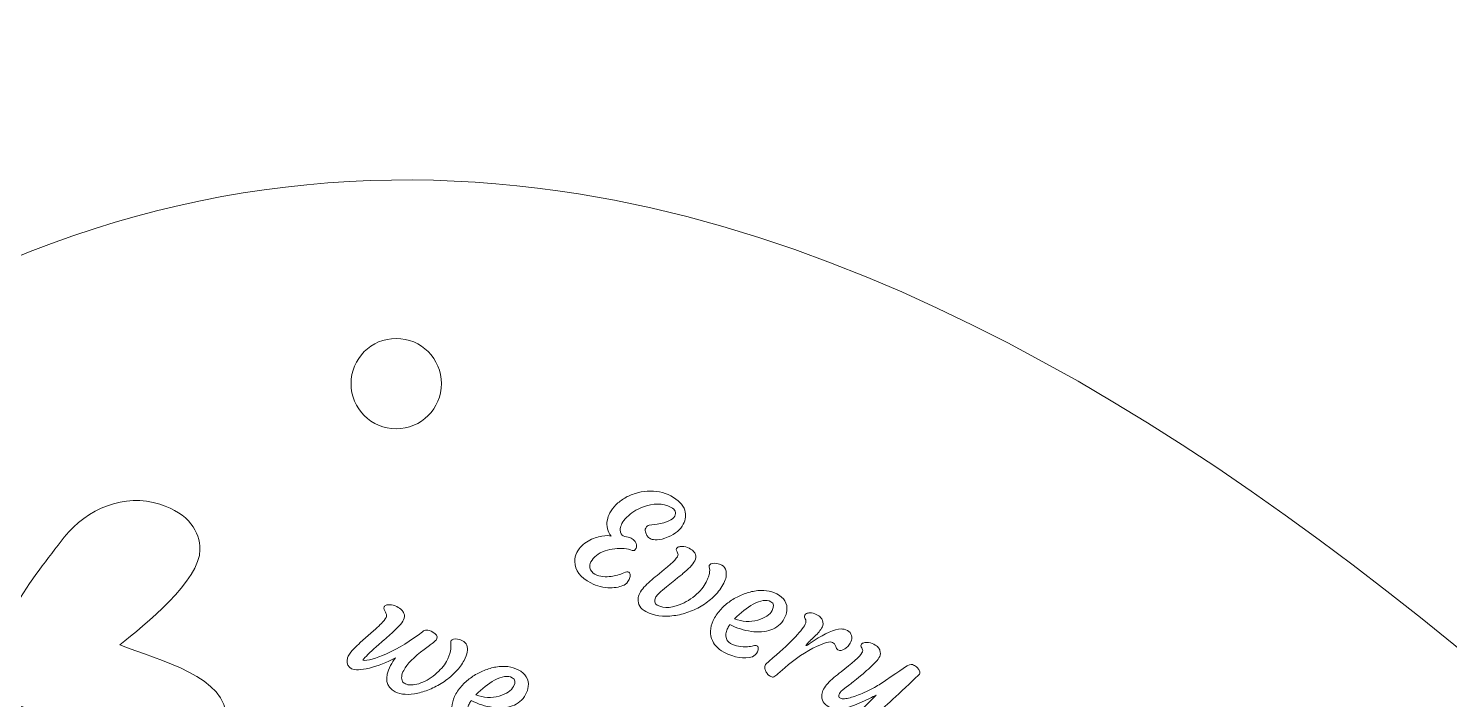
# Model space of a CAD drawing. Header units: inches. Extents: x -160 to 752, y 28 to 782.
# Drawn here: x -13.6 to 164.7, y 697.7 to 781.9 of the extents above; entities that cross this region are included whole.
import ezdxf

# ---------------------------------------------------------------- set-up
doc = ezdxf.new("R2010")
doc.units = ezdxf.units.IN
doc.header["$MEASUREMENT"] = 0
doc.layers.add('_U+0421_U+043B_U+043E_U+0439 1', color=7, linetype='Continuous')

# ---------------------------------------------------------------- blocks, each defined once
blk = doc.blocks.new('block 2')
at = {"layer": '_U+0421_U+043B_U+043E_U+0439 1', "color": 12, "lineweight": 9, "true_color": 0xe30513}
for points, knots in [([(305.09, 27.81), (184.24, 132.09), (55.29, 227.61), (-54.65, 344.61), (-130.38, 432.04), (-160.47, 554.53), (-106.38, 659.79), (-61.65, 746.82), (0.67, 769.94), (55.4, 761.15), (152.47, 745.58), (244.36, 626.03), (305, 559.17), (383.27, 640.56), (469.58, 781.89), (597.36, 753.44), (657.3, 740.1), (700.3, 699.79), (723.45, 645.65), (746.6, 591.54), (751.52, 539.49), (735.49, 482.62), (690.02, 321.27), (429.51, 136.47), (305.09, 27.81), (305.09, 27.81), (305.09, 27.81), (305.09, 27.81)], [0, 0, 0, 0, 1, 1, 1, 2, 2, 2, 3, 3, 3, 4, 4, 4, 5, 5, 5, 6, 6, 6, 7, 7, 7, 8, 8, 8, 9, 9, 9, 9]), ([(-74.6, 369.93), (-51.73, 392.1), (-28.86, 414.27), (-14.44, 445.06), (-12.86, 444.77), (-11.31, 443.51), (-10.8, 442.02), (-9.23, 437.38), (-6.3, 430.75), (-2.46, 427.86), (-0.59, 426.45), (1.41, 425.89), (3.74, 425.97), (6.08, 426.04), (8.19, 427.06), (9.54, 429.08), (12.43, 433.4), (6.17, 439.65), (2.83, 443.9), (6.79, 444.41), (15.64, 445.65), (17.61, 449.01), (18.72, 450.91), (18.76, 453.55), (16.18, 456.45), (13.07, 459.97), (8.11, 460.61), (3.79, 459.07), (0.63, 457.79), (-2.67, 456.6), (-6.11, 454.71), (-6.7, 454.39), (-8.8, 453.59), (-10.41, 454.7), (-7.37, 462.48), (-4.97, 470.27), (-3.11, 479.25), (7.32, 529.36), (-2.38, 600), (-9.7, 648.16), (-12.62, 667.31), (-15.06, 683.43), (-17.37, 696.89), (-15.87, 697.44), (-14.1, 697.02), (-12.9, 696), (-9.17, 692.83), (-3.26, 688.64), (1.52, 688.12), (3.85, 687.87), (5.86, 688.41), (7.82, 689.67), (9.79, 690.94), (11.08, 692.89), (11.2, 695.32), (11.47, 700.51), (2.89, 702.67), (-2.15, 704.61), (0.99, 707.07), (7.95, 712.67), (7.91, 716.57), (7.9, 718.77), (6.58, 721.06), (2.88, 722.23), (-1.6, 723.65), (-6.19, 721.66), (-9.11, 718.12), (-11.16, 715.4), (-13.39, 712.69), (-15.37, 709.3), (-15.71, 708.72), (-17.4, 707.02), (-19.35, 707.13), (-22.07, 722.42), (-24.5, 735.04), (-26.94, 747.65)], [0, 0, 0, 0, 1, 1, 1, 2, 2, 2, 3, 3, 3, 4, 4, 4, 5, 5, 5, 6, 6, 6, 7, 7, 7, 8, 8, 8, 9, 9, 9, 10, 10, 10, 11, 11, 11, 12, 12, 12, 13, 13, 13, 14, 14, 14, 15, 15, 15, 16, 16, 16, 17, 17, 17, 18, 18, 18, 19, 19, 19, 20, 20, 20, 21, 21, 21, 22, 22, 22, 23, 23, 23, 24, 24, 24, 25, 25, 25, 25]), ([(32.54, 743.02), (35.67, 743.02), (38.21, 740.49), (38.21, 737.35), (38.21, 734.22), (35.67, 731.69), (32.54, 731.69), (29.41, 731.69), (26.87, 734.22), (26.87, 737.35), (26.87, 740.49), (29.41, 743.02), (32.54, 743.02), (32.54, 743.02), (32.54, 743.02), (32.54, 743.02)], [0, 0, 0, 0, 1, 1, 1, 2, 2, 2, 3, 3, 3, 4, 4, 4, 5, 5, 5, 5])]:
    blk.add_open_spline(points, degree=3, knots=knots, dxfattribs=at)
at = {"layer": '_U+0421_U+043B_U+043E_U+0439 1', "lineweight": 0}
for points, knots in [([(67.48, 720.73), (67.72, 721.19), (67.56, 721.56), (67.02, 721.84), (65.99, 722.38), (64.8, 722.39), (63.46, 721.87), (62.67, 721.57), (62, 721.14), (61.46, 720.59), (61.2, 720.32), (61, 720.06), (60.87, 719.82), (60.75, 719.57), (60.68, 719.36), (60.66, 719.19), (60.64, 719.02), (60.65, 718.86), (60.69, 718.73), (60.77, 718.44), (60.95, 718.25), (61.21, 718.17), (61.54, 718.14), (61.8, 718.07), (62, 717.97), (62.2, 717.86), (62.35, 717.75), (62.45, 717.64), (62.54, 717.52), (62.61, 717.4), (62.64, 717.29), (62.72, 717.06), (62.72, 716.87), (62.65, 716.73), (62.51, 716.45), (62.34, 716.36), (62.15, 716.44), (61.86, 716.56), (61.52, 716.63), (61.14, 716.67), (60.77, 716.7), (60.37, 716.69), (59.95, 716.64), (59.52, 716.6), (59.13, 716.51), (58.75, 716.38), (57.88, 716.07), (57.29, 715.62), (56.98, 715.02), (56.83, 714.73), (56.78, 714.48), (56.84, 714.26), (56.94, 713.89), (57.14, 713.62), (57.45, 713.46), (57.77, 713.3), (58.11, 713.2), (58.47, 713.16), (58.83, 713.13), (59.18, 713.14), (59.52, 713.18), (60.02, 713.26), (60.56, 713.41), (61.12, 713.64), (61.4, 713.75), (61.6, 713.78), (61.73, 713.71), (61.86, 713.64), (61.92, 713.52), (61.91, 713.33), (61.89, 713.14), (61.84, 712.95), (61.75, 712.78), (61.57, 712.43), (61.36, 712.2), (61.14, 712.1), (60.91, 712), (60.66, 711.91), (60.37, 711.85), (60.08, 711.78), (59.75, 711.75), (59.39, 711.75), (58.54, 711.76), (57.72, 711.96), (56.95, 712.36), (55.64, 713.04), (54.97, 713.93), (54.94, 715.04), (54.93, 715.45), (55.01, 715.82), (55.19, 716.16), (55.36, 716.49), (55.57, 716.78), (55.82, 717.01), (56.07, 717.25), (56.34, 717.45), (56.63, 717.61), (56.91, 717.77), (57.2, 717.91), (57.5, 718), (57.79, 718.1), (58.08, 718.17), (58.34, 718.22), (58.87, 718.31), (59.26, 718.32), (59.53, 718.23), (59.04, 718.79), (58.87, 719.48), (59.03, 720.29), (59.08, 720.55), (59.2, 720.85), (59.36, 721.17), (59.53, 721.49), (59.78, 721.82), (60.11, 722.15), (60.44, 722.48), (60.81, 722.76), (61.22, 723.01), (61.64, 723.25), (62.08, 723.44), (62.56, 723.59), (63.04, 723.74), (63.53, 723.84), (64.02, 723.87), (65.1, 723.95), (66.09, 723.75), (67, 723.28), (67.94, 722.78), (68.53, 722.18), (68.75, 721.47), (68.92, 720.9), (68.86, 720.31), (68.55, 719.72), (68.2, 719.05), (67.57, 718.52), (66.65, 718.13), (66.09, 717.89), (65.64, 717.77), (65.29, 717.77), (64.94, 717.77), (64.69, 717.8), (64.53, 717.86), (64.36, 717.93), (64.23, 718.02), (64.12, 718.14), (64.02, 718.26), (63.94, 718.39), (63.89, 718.53), (63.77, 718.84), (63.75, 719.09), (63.84, 719.25), (63.94, 719.45), (64.09, 719.56), (64.29, 719.6), (64.29, 719.6), (65.29, 719.74), (65.29, 719.74), (66.5, 719.93), (67.23, 720.26), (67.48, 720.73), (67.48, 720.73), (67.48, 720.73), (67.48, 720.73)], [0, 0, 0, 0, 1, 1, 1, 2, 2, 2, 3, 3, 3, 4, 4, 4, 5, 5, 5, 6, 6, 6, 7, 7, 7, 8, 8, 8, 9, 9, 9, 10, 10, 10, 11, 11, 11, 12, 12, 12, 13, 13, 13, 14, 14, 14, 15, 15, 15, 16, 16, 16, 17, 17, 17, 18, 18, 18, 19, 19, 19, 20, 20, 20, 21, 21, 21, 22, 22, 22, 23, 23, 23, 24, 24, 24, 25, 25, 25, 26, 26, 26, 27, 27, 27, 28, 28, 28, 29, 29, 29, 30, 30, 30, 31, 31, 31, 32, 32, 32, 33, 33, 33, 34, 34, 34, 35, 35, 35, 36, 36, 36, 37, 37, 37, 38, 38, 38, 39, 39, 39, 40, 40, 40, 41, 41, 41, 42, 42, 42, 43, 43, 43, 44, 44, 44, 45, 45, 45, 46, 46, 46, 47, 47, 47, 48, 48, 48, 49, 49, 49, 50, 50, 50, 51, 51, 51, 52, 52, 52, 53, 53, 53, 54, 54, 54, 54]), ([(62.89, 710.38), (62.9, 710.6), (62.97, 710.83), (63.1, 711.07), (63.22, 711.32), (63.4, 711.57), (63.63, 711.82), (63.86, 712.08), (64.11, 712.33), (64.39, 712.58), (64.67, 712.82), (64.97, 713.07), (65.28, 713.31), (65.28, 713.31), (66.18, 714.04), (66.18, 714.04), (67.36, 715), (67.94, 715.63), (67.91, 715.92), (67.91, 716.06), (67.83, 716.22), (67.7, 716.42), (67.66, 716.49), (67.67, 716.57), (67.72, 716.67), (67.77, 716.76), (67.85, 716.83), (67.98, 716.88), (68.1, 716.92), (68.24, 716.95), (68.41, 716.94), (68.73, 716.93), (69.03, 716.86), (69.29, 716.72), (69.55, 716.58), (69.74, 716.45), (69.85, 716.32), (69.96, 716.19), (70.04, 716.06), (70.08, 715.93), (70.16, 715.66), (70.14, 715.4), (70, 715.14), (69.87, 714.89), (69.67, 714.63), (69.41, 714.36), (69.15, 714.09), (68.85, 713.82), (68.52, 713.54), (68.2, 713.27), (67.85, 712.99), (67.48, 712.71), (67.48, 712.71), (66.45, 711.89), (66.45, 711.89), (65.7, 711.29), (65.26, 710.86), (65.13, 710.6), (64.87, 710.11), (64.92, 709.76), (65.27, 709.58), (66.17, 709.11), (67.3, 709.21), (68.65, 709.87), (69.43, 710.25), (70.11, 710.76), (70.69, 711.38), (70.96, 711.68), (71.17, 711.97), (71.32, 712.26), (71.47, 712.54), (71.58, 712.78), (71.66, 712.98), (71.74, 713.18), (71.8, 713.36), (71.83, 713.53), (71.9, 713.83), (71.89, 714.12), (71.82, 714.39), (71.78, 714.59), (71.92, 714.73), (72.24, 714.81), (72.58, 714.88), (72.97, 714.81), (73.41, 714.58), (73.68, 714.44), (73.85, 714.19), (73.92, 713.83), (74.02, 713.39), (73.93, 712.89), (73.63, 712.32), (73.34, 711.76), (72.97, 711.24), (72.52, 710.79), (72.07, 710.33), (71.56, 709.93), (71.01, 709.58), (70.46, 709.23), (69.87, 708.94), (69.25, 708.72), (68.63, 708.49), (68, 708.34), (67.38, 708.26), (66.03, 708.08), (64.87, 708.25), (63.88, 708.76), (63.17, 709.13), (62.84, 709.67), (62.89, 710.38), (62.89, 710.38), (62.89, 710.38), (62.89, 710.38)], [0, 0, 0, 0, 1, 1, 1, 2, 2, 2, 3, 3, 3, 4, 4, 4, 5, 5, 5, 6, 6, 6, 7, 7, 7, 8, 8, 8, 9, 9, 9, 10, 10, 10, 11, 11, 11, 12, 12, 12, 13, 13, 13, 14, 14, 14, 15, 15, 15, 16, 16, 16, 17, 17, 17, 18, 18, 18, 19, 19, 19, 20, 20, 20, 21, 21, 21, 22, 22, 22, 23, 23, 23, 24, 24, 24, 25, 25, 25, 26, 26, 26, 27, 27, 27, 28, 28, 28, 29, 29, 29, 30, 30, 30, 31, 31, 31, 32, 32, 32, 33, 33, 33, 34, 34, 34, 35, 35, 35, 36, 36, 36, 37, 37, 37, 37]), ([(72.49, 707.99), (72.76, 708.45), (73.07, 708.86), (73.43, 709.22), (73.79, 709.58), (74.19, 709.9), (74.62, 710.19), (75.06, 710.47), (75.53, 710.72), (76.02, 710.91), (76.51, 711.12), (77.01, 711.26), (77.51, 711.34), (78.58, 711.52), (79.51, 711.4), (80.3, 710.99), (81.23, 710.51), (81.65, 709.81), (81.56, 708.88), (81.53, 708.57), (81.42, 708.24), (81.23, 707.89), (81.04, 707.53), (80.81, 707.24), (80.52, 707.01), (80.23, 706.78), (79.91, 706.59), (79.55, 706.47), (79.2, 706.34), (78.81, 706.26), (78.39, 706.23), (77.97, 706.2), (77.54, 706.22), (77.1, 706.28), (76.19, 706.41), (75.29, 706.69), (74.41, 707.14), (74.35, 707.07), (74.28, 706.97), (74.19, 706.82), (74.11, 706.67), (74.04, 706.49), (73.98, 706.28), (73.92, 706.08), (73.9, 705.88), (73.91, 705.68), (73.94, 705.26), (74.14, 704.95), (74.5, 704.76), (75.13, 704.43), (75.84, 704.3), (76.63, 704.36), (76.9, 704.37), (77.14, 704.41), (77.34, 704.47), (77.54, 704.54), (77.69, 704.54), (77.79, 704.49), (77.89, 704.44), (77.94, 704.34), (77.96, 704.19), (77.97, 704.03), (77.94, 703.88), (77.86, 703.73), (77.71, 703.45), (77.5, 703.24), (77.23, 703.11), (76.19, 702.79), (75, 702.98), (73.65, 703.68), (72.86, 704.09), (72.34, 704.66), (72.11, 705.39), (71.85, 706.21), (71.98, 707.08), (72.49, 707.99), (72.49, 707.99), (72.49, 707.99), (72.49, 707.99)], [0, 0, 0, 0, 1, 1, 1, 2, 2, 2, 3, 3, 3, 4, 4, 4, 5, 5, 5, 6, 6, 6, 7, 7, 7, 8, 8, 8, 9, 9, 9, 10, 10, 10, 11, 11, 11, 12, 12, 12, 13, 13, 13, 14, 14, 14, 15, 15, 15, 16, 16, 16, 17, 17, 17, 18, 18, 18, 19, 19, 19, 20, 20, 20, 21, 21, 21, 22, 22, 22, 23, 23, 23, 24, 24, 24, 25, 25, 25, 26, 26, 26, 26]), ([(79.56, 710.01), (79, 710.3), (78.25, 710.2), (77.32, 709.69), (76.52, 709.25), (75.75, 708.64), (75, 707.86), (75.96, 707.48), (76.92, 707.43), (77.91, 707.71), (78.83, 707.97), (79.43, 708.38), (79.71, 708.91), (79.98, 709.45), (79.94, 709.81), (79.56, 710.01), (79.56, 710.01), (79.56, 710.01), (79.56, 710.01)], [0, 0, 0, 0, 1, 1, 1, 2, 2, 2, 3, 3, 3, 4, 4, 4, 5, 5, 5, 6, 6, 6, 6]), ([(29.17, 701.69), (28.1, 701.42), (27.35, 701.4), (26.93, 701.61), (26.51, 701.83), (26.33, 702.2), (26.39, 702.72), (26.41, 702.9), (26.46, 703.06), (26.52, 703.19), (26.71, 703.54), (26.94, 703.85), (27.22, 704.12), (27.5, 704.39), (27.78, 704.65), (28.03, 704.88), (28.03, 704.88), (29.71, 706.35), (29.71, 706.35), (30.37, 706.96), (30.81, 707.39), (31.03, 707.66), (31.24, 707.93), (31.34, 708.13), (31.32, 708.28), (31.3, 708.42), (31.26, 708.56), (31.2, 708.69), (31.14, 708.82), (31.08, 708.94), (31.02, 709.05), (30.96, 709.16), (30.96, 709.26), (31.01, 709.36), (31.06, 709.45), (31.15, 709.52), (31.27, 709.57), (31.39, 709.61), (31.54, 709.63), (31.7, 709.63), (32.02, 709.62), (32.33, 709.54), (32.61, 709.4), (32.89, 709.25), (33.09, 709.11), (33.22, 708.97), (33.35, 708.83), (33.44, 708.69), (33.5, 708.55), (33.61, 708.27), (33.6, 708), (33.47, 707.75), (33.33, 707.5), (33.15, 707.24), (32.9, 706.97), (32.65, 706.7), (32.37, 706.42), (32.06, 706.13), (31.75, 705.85), (31.42, 705.56), (31.07, 705.26), (31.07, 705.26), (30.04, 704.37), (30.04, 704.37), (29.21, 703.65), (28.65, 703.08), (28.34, 702.67), (28.94, 702.59), (29.94, 702.85), (31.33, 703.49), (32.86, 704.19), (34.36, 705.11), (35.85, 706.25), (36.03, 706.39), (36.19, 706.46), (36.34, 706.46), (36.58, 706.45), (36.85, 706.36), (37.14, 706.19), (37.6, 705.93), (37.77, 705.66), (37.65, 705.38), (37.57, 705.2), (37.43, 705.04), (37.22, 704.89), (37.01, 704.74), (36.85, 704.61), (36.71, 704.51), (36.71, 704.51), (36.06, 704.03), (36.06, 704.03), (34.75, 703.07), (33.9, 702.2), (33.48, 701.4), (33.19, 700.84), (33.14, 700.38), (33.34, 700.01), (33.39, 699.9), (33.51, 699.8), (33.69, 699.71), (33.87, 699.62), (34.11, 699.57), (34.42, 699.57), (34.73, 699.57), (35.05, 699.62), (35.39, 699.73), (35.73, 699.84), (36.07, 699.99), (36.41, 700.18), (36.76, 700.38), (37.09, 700.61), (37.41, 700.87), (38.07, 701.42), (38.55, 701.97), (38.83, 702.52), (39.32, 703.46), (39.5, 704.24), (39.38, 704.87), (39.33, 705.07), (39.46, 705.22), (39.74, 705.31), (40.05, 705.4), (40.41, 705.34), (40.84, 705.12), (41.37, 704.84), (41.57, 704.36), (41.45, 703.67), (41.41, 703.41), (41.28, 703.06), (41.05, 702.62), (40.81, 702.17), (40.48, 701.72), (40.04, 701.26), (39.6, 700.8), (39.12, 700.38), (38.59, 700.02), (38.06, 699.66), (37.51, 699.35), (36.93, 699.1), (36.36, 698.85), (35.8, 698.67), (35.25, 698.55), (34.07, 698.29), (33.13, 698.35), (32.43, 698.72), (31.22, 699.34), (31.02, 700.43), (31.83, 701.99), (32.02, 702.35), (32.23, 702.68), (32.47, 702.99), (31.35, 702.39), (30.25, 701.96), (29.17, 701.69), (29.17, 701.69), (29.17, 701.69), (29.17, 701.69)], [0, 0, 0, 0, 1, 1, 1, 2, 2, 2, 3, 3, 3, 4, 4, 4, 5, 5, 5, 6, 6, 6, 7, 7, 7, 8, 8, 8, 9, 9, 9, 10, 10, 10, 11, 11, 11, 12, 12, 12, 13, 13, 13, 14, 14, 14, 15, 15, 15, 16, 16, 16, 17, 17, 17, 18, 18, 18, 19, 19, 19, 20, 20, 20, 21, 21, 21, 22, 22, 22, 23, 23, 23, 24, 24, 24, 25, 25, 25, 26, 26, 26, 27, 27, 27, 28, 28, 28, 29, 29, 29, 30, 30, 30, 31, 31, 31, 32, 32, 32, 33, 33, 33, 34, 34, 34, 35, 35, 35, 36, 36, 36, 37, 37, 37, 38, 38, 38, 39, 39, 39, 40, 40, 40, 41, 41, 41, 42, 42, 42, 43, 43, 43, 44, 44, 44, 45, 45, 45, 46, 46, 46, 47, 47, 47, 48, 48, 48, 49, 49, 49, 50, 50, 50, 51, 51, 51, 52, 52, 52, 52]), ([(78.91, 701.29), (78.84, 701.43), (78.8, 701.56), (78.79, 701.7), (78.78, 701.83), (78.79, 701.94), (78.82, 702.01), (78.85, 702.09), (78.91, 702.17), (79, 702.26), (79.1, 702.34), (79.21, 702.45), (79.35, 702.57), (81.87, 704.71), (83.37, 706.25), (83.85, 707.18), (83.97, 707.45), (83.97, 707.68), (83.87, 707.87), (83.87, 707.87), (83.76, 708.07), (83.76, 708.07), (83.74, 708.13), (83.74, 708.21), (83.79, 708.31), (83.84, 708.4), (83.92, 708.48), (84.03, 708.53), (84.15, 708.58), (84.28, 708.6), (84.43, 708.61), (84.73, 708.61), (85, 708.55), (85.24, 708.42), (85.49, 708.3), (85.67, 708.17), (85.78, 708.04), (85.89, 707.92), (85.97, 707.78), (86.02, 707.64), (86.12, 707.34), (86.12, 707.08), (86.01, 706.86), (85.9, 706.64), (85.76, 706.44), (85.59, 706.24), (85.43, 706.05), (85.25, 705.86), (85.07, 705.68), (84.89, 705.51), (84.71, 705.34), (84.54, 705.18), (84.37, 705.03), (84.25, 704.91), (84.18, 704.83), (84.04, 704.66), (83.96, 704.55), (83.95, 704.5), (84.14, 704.54), (84.27, 704.61), (84.36, 704.71), (84.36, 704.71), (84.99, 705.15), (84.99, 705.15), (86.35, 706.05), (87.47, 706.52), (88.36, 706.59), (88.61, 706.6), (88.87, 706.53), (89.15, 706.39), (89.42, 706.25), (89.59, 706.04), (89.66, 705.76), (89.73, 705.48), (89.7, 705.22), (89.59, 704.99), (89.48, 704.75), (89.36, 704.56), (89.24, 704.43), (89.12, 704.3), (88.98, 704.19), (88.83, 704.09), (88.5, 703.88), (88.2, 703.84), (87.95, 703.97), (87.88, 704.01), (87.83, 704.07), (87.79, 704.15), (87.79, 704.15), (87.69, 704.4), (87.69, 704.4), (87.59, 704.65), (87.46, 704.82), (87.3, 704.9), (87.13, 704.99), (86.88, 704.98), (86.53, 704.89), (86.18, 704.79), (85.79, 704.64), (85.36, 704.43), (83.92, 703.75), (82.56, 702.85), (81.29, 701.72), (81.29, 701.72), (80.44, 700.97), (80.44, 700.97), (80.23, 700.78), (80.06, 700.66), (79.94, 700.6), (79.82, 700.53), (79.69, 700.54), (79.55, 700.61), (79.41, 700.68), (79.29, 700.78), (79.18, 700.9), (79.06, 701.02), (78.98, 701.15), (78.91, 701.29), (78.91, 701.29), (78.91, 701.29), (78.91, 701.29)], [0, 0, 0, 0, 1, 1, 1, 2, 2, 2, 3, 3, 3, 4, 4, 4, 5, 5, 5, 6, 6, 6, 7, 7, 7, 8, 8, 8, 9, 9, 9, 10, 10, 10, 11, 11, 11, 12, 12, 12, 13, 13, 13, 14, 14, 14, 15, 15, 15, 16, 16, 16, 17, 17, 17, 18, 18, 18, 19, 19, 19, 20, 20, 20, 21, 21, 21, 22, 22, 22, 23, 23, 23, 24, 24, 24, 25, 25, 25, 26, 26, 26, 27, 27, 27, 28, 28, 28, 29, 29, 29, 30, 30, 30, 31, 31, 31, 32, 32, 32, 33, 33, 33, 34, 34, 34, 35, 35, 35, 36, 36, 36, 37, 37, 37, 38, 38, 38, 39, 39, 39, 40, 40, 40, 40]), ([(85.95, 698.38), (85.98, 698.6), (86.05, 698.82), (86.17, 699.05), (86.29, 699.28), (86.46, 699.51), (86.68, 699.76), (86.91, 700), (87.17, 700.25), (87.45, 700.49), (87.74, 700.73), (88.04, 700.98), (88.35, 701.23), (88.35, 701.23), (89.3, 701.97), (89.3, 701.97), (90.51, 702.93), (91.1, 703.57), (91.08, 703.87), (91.07, 704.01), (91, 704.18), (90.87, 704.37), (90.83, 704.44), (90.83, 704.52), (90.88, 704.62), (90.93, 704.72), (91.02, 704.79), (91.14, 704.83), (91.26, 704.88), (91.4, 704.9), (91.56, 704.9), (91.89, 704.89), (92.19, 704.81), (92.45, 704.67), (92.72, 704.53), (92.91, 704.4), (93.01, 704.28), (93.12, 704.15), (93.2, 704.01), (93.24, 703.88), (93.32, 703.61), (93.31, 703.37), (93.2, 703.15), (93.09, 702.93), (92.93, 702.71), (92.72, 702.48), (92.51, 702.25), (92.26, 702.01), (91.99, 701.75), (91.71, 701.5), (91.42, 701.23), (91.11, 700.97), (90.28, 700.29), (89.73, 699.84), (89.45, 699.63), (89.45, 699.63), (88.82, 699.16), (88.82, 699.16), (88.46, 698.87), (88.24, 698.65), (88.16, 698.5), (88.08, 698.35), (88.05, 698.23), (88.07, 698.14), (88.08, 698.05), (88.16, 697.98), (88.28, 697.91), (88.41, 697.85), (88.58, 697.82), (88.78, 697.84), (88.99, 697.86), (89.22, 697.9), (89.48, 697.97), (89.75, 698.04), (90.03, 698.13), (90.33, 698.24), (90.64, 698.36), (90.94, 698.48), (91.24, 698.62), (92.04, 698.97), (92.66, 699.29), (93.12, 699.6), (95.4, 701.14), (96.61, 701.95), (96.73, 702.01), (97.03, 702.15), (97.27, 702.17), (97.45, 702.07), (97.63, 701.98), (97.78, 701.88), (97.89, 701.77), (98.01, 701.66), (98.09, 701.54), (98.15, 701.41), (98.29, 701.14), (98.26, 700.93), (98.08, 700.78), (97.89, 700.63), (97.65, 700.41), (97.36, 700.13), (94.77, 697.69), (93.14, 696.18), (92.45, 695.6), (91.76, 695.02), (91.19, 694.57), (90.73, 694.24), (90.27, 693.91), (89.77, 693.6), (89.23, 693.31), (88.69, 693.01), (88.14, 692.77), (87.6, 692.57), (86.37, 692.14), (85.4, 692.07), (84.67, 692.38), (84.4, 692.49), (84.21, 692.64), (84.1, 692.82), (83.91, 693.12), (83.86, 693.34), (83.94, 693.49), (84.01, 693.64), (84.19, 693.67), (84.47, 693.6), (84.74, 693.53), (85.05, 693.51), (85.4, 693.55), (85.76, 693.58), (86.11, 693.65), (86.47, 693.75), (87.54, 694.06), (88.48, 694.51), (89.3, 695.11), (90, 695.64), (90.61, 696.16), (91.14, 696.68), (91.14, 696.68), (92.78, 698.29), (92.78, 698.29), (92.53, 698.18), (92.24, 698.04), (91.92, 697.89), (91.92, 697.89), (90.93, 697.41), (90.93, 697.41), (90.08, 697.04), (89.42, 696.8), (88.95, 696.7), (88.04, 696.52), (87.34, 696.56), (86.84, 696.82), (86.16, 697.17), (85.87, 697.69), (85.95, 698.38), (85.95, 698.38), (85.95, 698.38), (85.95, 698.38)], [0, 0, 0, 0, 1, 1, 1, 2, 2, 2, 3, 3, 3, 4, 4, 4, 5, 5, 5, 6, 6, 6, 7, 7, 7, 8, 8, 8, 9, 9, 9, 10, 10, 10, 11, 11, 11, 12, 12, 12, 13, 13, 13, 14, 14, 14, 15, 15, 15, 16, 16, 16, 17, 17, 17, 18, 18, 18, 19, 19, 19, 20, 20, 20, 21, 21, 21, 22, 22, 22, 23, 23, 23, 24, 24, 24, 25, 25, 25, 26, 26, 26, 27, 27, 27, 28, 28, 28, 29, 29, 29, 30, 30, 30, 31, 31, 31, 32, 32, 32, 33, 33, 33, 34, 34, 34, 35, 35, 35, 36, 36, 36, 37, 37, 37, 38, 38, 38, 39, 39, 39, 40, 40, 40, 41, 41, 41, 42, 42, 42, 43, 43, 43, 44, 44, 44, 45, 45, 45, 46, 46, 46, 47, 47, 47, 48, 48, 48, 49, 49, 49, 50, 50, 50, 51, 51, 51, 52, 52, 52, 52]), ([(40.04, 698.47), (40.31, 698.92), (40.62, 699.34), (40.98, 699.69), (41.34, 700.05), (41.74, 700.38), (42.17, 700.66), (42.61, 700.95), (43.08, 701.19), (43.57, 701.39), (44.06, 701.59), (44.56, 701.73), (45.06, 701.82), (46.13, 702), (47.06, 701.88), (47.85, 701.47), (48.78, 700.99), (49.2, 700.29), (49.11, 699.36), (49.08, 699.04), (48.97, 698.71), (48.78, 698.36), (48.59, 698.01), (48.36, 697.72), (48.07, 697.48), (47.78, 697.25), (47.46, 697.07), (47.1, 696.94), (46.75, 696.82), (46.36, 696.74), (45.94, 696.71), (45.52, 696.68), (45.09, 696.69), (44.65, 696.75), (43.74, 696.88), (42.84, 697.17), (41.96, 697.61), (41.9, 697.55), (41.83, 697.44), (41.74, 697.29), (41.66, 697.14), (41.59, 696.97), (41.53, 696.76), (41.47, 696.55), (41.45, 696.35), (41.46, 696.16), (41.49, 695.73), (41.69, 695.42), (42.05, 695.23), (42.68, 694.91), (43.39, 694.77), (44.18, 694.83), (44.45, 694.85), (44.69, 694.89), (44.89, 694.95), (45.09, 695.01), (45.24, 695.02), (45.34, 694.97), (45.44, 694.92), (45.49, 694.82), (45.51, 694.66), (45.52, 694.51), (45.49, 694.36), (45.41, 694.21), (45.26, 693.92), (45.05, 693.72), (44.78, 693.59), (43.74, 693.26), (42.55, 693.45), (41.2, 694.15), (40.41, 694.57), (39.89, 695.14), (39.66, 695.86), (39.4, 696.68), (39.53, 697.55), (40.04, 698.47), (40.04, 698.47), (40.04, 698.47), (40.04, 698.47)], [0, 0, 0, 0, 1, 1, 1, 2, 2, 2, 3, 3, 3, 4, 4, 4, 5, 5, 5, 6, 6, 6, 7, 7, 7, 8, 8, 8, 9, 9, 9, 10, 10, 10, 11, 11, 11, 12, 12, 12, 13, 13, 13, 14, 14, 14, 15, 15, 15, 16, 16, 16, 17, 17, 17, 18, 18, 18, 19, 19, 19, 20, 20, 20, 21, 21, 21, 22, 22, 22, 23, 23, 23, 24, 24, 24, 25, 25, 25, 26, 26, 26, 26]), ([(47.11, 700.48), (46.55, 700.78), (45.8, 700.67), (44.87, 700.17), (44.07, 699.73), (43.3, 699.11), (42.55, 698.33), (43.51, 697.96), (44.48, 697.91), (45.46, 698.18), (46.38, 698.45), (46.98, 698.85), (47.26, 699.39), (47.53, 699.92), (47.49, 700.29), (47.11, 700.48), (47.11, 700.48), (47.11, 700.48), (47.11, 700.48)], [0, 0, 0, 0, 1, 1, 1, 2, 2, 2, 3, 3, 3, 4, 4, 4, 5, 5, 5, 6, 6, 6, 6])]:
    blk.add_open_spline(points, degree=3, knots=knots, dxfattribs=at)

msp = doc.modelspace()

# ---------------------------------------------------------------- block references
at = {"layer": '_U+0421_U+043B_U+043E_U+0439 1'}
msp.add_blockref('block 2', (0, 0), dxfattribs=at)

doc.saveas('drawing.dxf')
